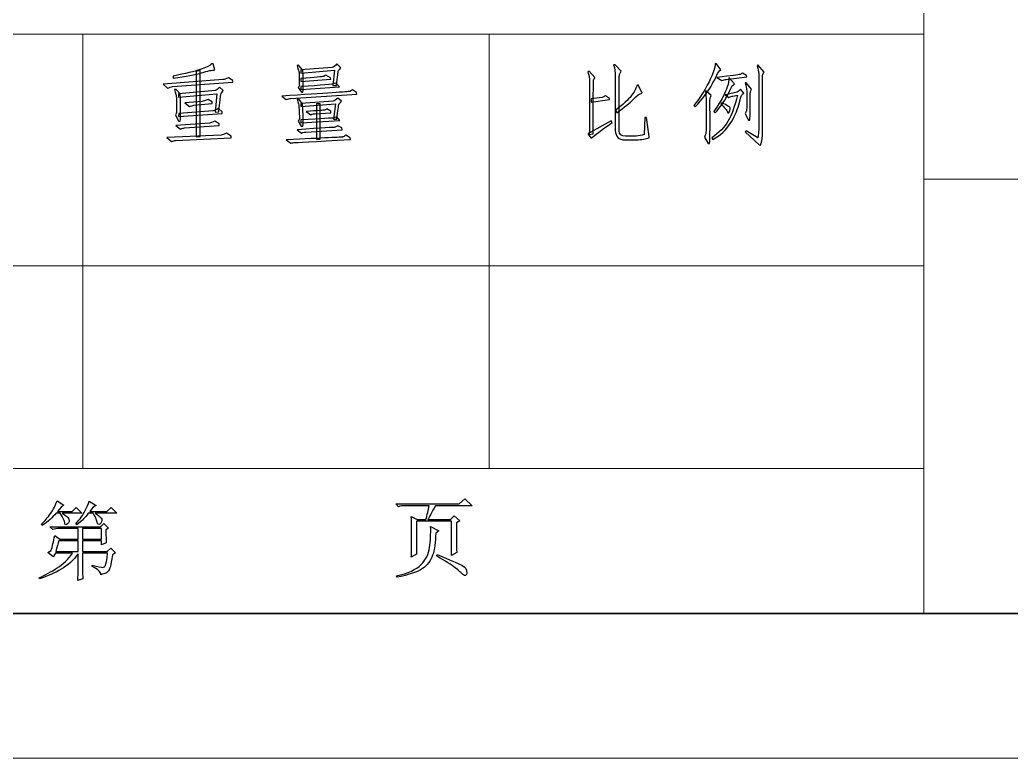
# Model space of a CAD drawing. Header units: millimetres. Extents: x 958 to 3026, y 447 to 1692.
# Drawn here: x 1479.3 to 1622.9, y 447.1 to 554 of the extents above; entities that cross this region are included whole.
import ezdxf

# ---------------------------------------------------------------- set-up
doc = ezdxf.new("R2010")
doc.units = ezdxf.units.MM
doc.layers.add('layer 1', color=7, linetype='Continuous')

msp = doc.modelspace()

# ---------------------------------------------------------------- linework, layer by layer
at = {"layer": 'layer 1', "color": 1, "lineweight": 9}
for points in [[(1610.298, 656.745), (1610.298, 656.745), (1610.298, 468.048), (1610.298, 468.048)], [(1610.298, 551.913), (1610.298, 551.913), (1070.528, 551.913), (1070.528, 551.913)], [(1488.451, 551.913), (1488.451, 551.913), (1488.451, 551.913), (1488.451, 551.913)], [(1488.451, 551.913), (1488.451, 551.913), (1488.451, 489.014), (1488.451, 489.014)], [(1547.325, 551.913), (1547.325, 551.913), (1547.325, 551.913), (1547.325, 551.913)], [(1547.325, 551.913), (1547.325, 551.913), (1547.325, 489.014), (1547.325, 489.014)], [(1610.298, 551.913), (1610.298, 551.913), (1610.298, 551.913), (1610.298, 551.913)], [(1880.183, 530.947), (1880.183, 530.947), (1610.298, 530.947), (1610.298, 530.947)], [(1610.298, 518.367), (1610.298, 518.367), (1340.413, 518.367), (1340.413, 518.367)], [(1610.298, 518.367), (1610.298, 518.367), (1610.298, 518.367), (1610.298, 518.367)], [(1610.298, 489.014), (1610.298, 489.014), (1070.528, 489.014), (1070.528, 489.014)], [(1610.298, 489.014), (1610.298, 489.014), (1610.298, 489.014), (1610.298, 489.014)], [(958.076, 447.081), (958.076, 447.081), (1902.673, 447.081), (1902.673, 447.081)]]:
    msp.add_open_spline(points, degree=3, dxfattribs=at)
at = {"layer": 'layer 1', "color": 1}
for points, knots in [([(1505.641, 546.358), (1504.756, 546.096), (1503.38, 545.834), (1501.512, 545.572), (1501.512, 545.572), (1501.512, 545.572), (1501.512, 545.865), (1501.512, 545.865), (1501.512, 545.865), (1503.313, 546.226), (1504.615, 546.536), (1505.418, 546.798), (1505.418, 546.798), (1506.221, 547.06), (1506.787, 547.339), (1507.114, 547.635), (1507.114, 547.635), (1507.114, 547.635), (1507.312, 547.635), (1507.312, 547.635), (1507.312, 547.635), (1507.312, 547.635), (1507.557, 546.75), (1507.557, 546.75), (1507.557, 546.75), (1507.163, 546.75), (1506.525, 546.62), (1505.641, 546.358)], [0, 0, 0, 0, 0.1428571, 0.1428571, 0.1428571, 0.1428571, 0.2857143, 0.2857143, 0.2857143, 0.2857143, 0.4285714, 0.4285714, 0.4285714, 0.4285714, 0.5714286, 0.5714286, 0.5714286, 0.5714286, 0.7142857, 0.7142857, 0.7142857, 0.7142857, 0.8571429, 0.8571429, 0.8571429, 0.8571429, 1, 1, 1, 1]), ([(1520.322, 546.702), (1520.387, 545.16), (1520.387, 544.112), (1520.322, 543.557), (1520.322, 543.557), (1520.322, 543.557), (1520.125, 543.557), (1520.125, 543.557), (1520.125, 543.557), (1520.125, 543.557), (1519.634, 544.194), (1519.634, 544.194), (1519.634, 544.194), (1519.766, 544.391), (1519.823, 544.523), (1519.806, 544.588), (1519.806, 544.588), (1519.789, 544.653), (1519.781, 544.949), (1519.781, 545.473), (1519.781, 545.473), (1519.781, 545.997), (1519.772, 546.307), (1519.758, 546.406), (1519.758, 546.406), (1519.741, 546.504), (1519.651, 546.815), (1519.487, 547.339), (1519.487, 547.339), (1519.487, 547.339), (1519.634, 547.488), (1519.634, 547.488), (1519.634, 547.488), (1519.634, 547.488), (1520.322, 546.702), (1520.322, 546.702)], [0, 0, 0, 0, 0.1111111, 0.1111111, 0.1111111, 0.1111111, 0.2222222, 0.2222222, 0.2222222, 0.2222222, 0.3333333, 0.3333333, 0.3333333, 0.3333333, 0.4444444, 0.4444444, 0.4444444, 0.4444444, 0.5555556, 0.5555556, 0.5555556, 0.5555556, 0.6666667, 0.6666667, 0.6666667, 0.6666667, 0.7777778, 0.7777778, 0.7777778, 0.7777778, 0.8888889, 0.8888889, 0.8888889, 0.8888889, 1, 1, 1, 1]), ([(1525.186, 544.49), (1525.186, 544.49), (1524.647, 544.49), (1524.647, 544.49), (1524.647, 544.49), (1524.647, 544.49), (1524.893, 546.702), (1524.893, 546.702), (1524.893, 546.702), (1524.893, 546.702), (1520.028, 546.307), (1520.028, 546.307), (1520.028, 546.307), (1520.028, 546.307), (1520.028, 546.75), (1520.028, 546.75), (1520.028, 546.75), (1520.028, 546.75), (1524.549, 547.094), (1524.549, 547.094), (1524.549, 547.094), (1524.746, 547.127), (1524.974, 547.308), (1525.236, 547.635), (1525.236, 547.635), (1525.236, 547.635), (1525.825, 547.045), (1525.825, 547.045), (1525.825, 547.045), (1525.563, 546.815), (1525.433, 546.66), (1525.433, 546.578), (1525.433, 546.578), (1525.433, 546.496), (1525.352, 545.8), (1525.186, 544.49)], [0, 0, 0, 0, 0.1111111, 0.1111111, 0.1111111, 0.1111111, 0.2222222, 0.2222222, 0.2222222, 0.2222222, 0.3333333, 0.3333333, 0.3333333, 0.3333333, 0.4444444, 0.4444444, 0.4444444, 0.4444444, 0.5555556, 0.5555556, 0.5555556, 0.5555556, 0.6666667, 0.6666667, 0.6666667, 0.6666667, 0.7777778, 0.7777778, 0.7777778, 0.7777778, 0.8888889, 0.8888889, 0.8888889, 0.8888889, 1, 1, 1, 1]), ([(1569.864, 539.871), (1569.864, 539.871), (1570.11, 539.871), (1570.11, 539.871), (1570.11, 539.871), (1570.11, 539.871), (1570.502, 537.118), (1570.502, 537.118), (1570.502, 537.118), (1570.502, 537.118), (1570.502, 536.923), (1570.502, 536.923), (1570.502, 536.923), (1570.011, 536.757), (1569.388, 536.661), (1568.636, 536.627), (1568.636, 536.627), (1568.636, 536.627), (1567.013, 536.627), (1567.013, 536.627), (1567.013, 536.627), (1566.097, 536.627), (1565.621, 537.086), (1565.587, 538.003), (1565.587, 538.003), (1565.587, 538.003), (1565.587, 545.817), (1565.587, 545.817), (1565.587, 545.817), (1565.587, 546.406), (1565.505, 546.964), (1565.342, 547.488), (1565.342, 547.488), (1565.342, 547.488), (1565.587, 547.488), (1565.587, 547.488), (1565.587, 547.488), (1565.587, 547.488), (1566.424, 546.553), (1566.424, 546.553), (1566.424, 546.553), (1566.292, 546.291), (1566.21, 546.096), (1566.179, 545.964), (1566.179, 545.964), (1566.145, 545.834), (1566.128, 543.146), (1566.128, 537.904), (1566.128, 537.904), (1566.162, 537.413), (1566.472, 537.168), (1567.063, 537.168), (1567.063, 537.168), (1567.063, 537.168), (1568.585, 537.168), (1568.585, 537.168), (1568.585, 537.168), (1568.98, 537.2), (1569.372, 537.281), (1569.766, 537.413), (1569.766, 537.413), (1569.766, 537.413), (1569.864, 539.871), (1569.864, 539.871)], [0, 0, 0, 0, 0.0625, 0.0625, 0.0625, 0.0625, 0.125, 0.125, 0.125, 0.125, 0.1875, 0.1875, 0.1875, 0.1875, 0.25, 0.25, 0.25, 0.25, 0.3125, 0.3125, 0.3125, 0.3125, 0.375, 0.375, 0.375, 0.375, 0.4375, 0.4375, 0.4375, 0.4375, 0.5, 0.5, 0.5, 0.5, 0.5625, 0.5625, 0.5625, 0.5625, 0.625, 0.625, 0.625, 0.625, 0.6875, 0.6875, 0.6875, 0.6875, 0.75, 0.75, 0.75, 0.75, 0.8125, 0.8125, 0.8125, 0.8125, 0.875, 0.875, 0.875, 0.875, 0.9375, 0.9375, 0.9375, 0.9375, 1, 1, 1, 1]), ([(1580.86, 546.75), (1580.598, 546.586), (1580.409, 546.341), (1580.296, 546.012), (1580.296, 546.012), (1580.18, 545.685), (1579.885, 545.121), (1579.411, 544.318), (1579.411, 544.318), (1578.935, 543.515), (1578.191, 542.54), (1577.174, 541.393), (1577.174, 541.393), (1577.174, 541.393), (1576.979, 541.59), (1576.979, 541.59), (1576.979, 541.59), (1577.929, 542.867), (1578.574, 543.85), (1578.918, 544.538), (1578.918, 544.538), (1579.262, 545.225), (1579.533, 545.817), (1579.73, 546.307), (1579.73, 546.307), (1579.927, 546.798), (1580.042, 547.257), (1580.074, 547.683), (1580.074, 547.683), (1580.074, 547.683), (1580.271, 547.635), (1580.271, 547.635), (1580.271, 547.635), (1580.271, 547.635), (1580.86, 546.75), (1580.86, 546.75)], [0, 0, 0, 0, 0.1111111, 0.1111111, 0.1111111, 0.1111111, 0.2222222, 0.2222222, 0.2222222, 0.2222222, 0.3333333, 0.3333333, 0.3333333, 0.3333333, 0.4444444, 0.4444444, 0.4444444, 0.4444444, 0.5555556, 0.5555556, 0.5555556, 0.5555556, 0.6666667, 0.6666667, 0.6666667, 0.6666667, 0.7777778, 0.7777778, 0.7777778, 0.7777778, 0.8888889, 0.8888889, 0.8888889, 0.8888889, 1, 1, 1, 1]), ([(1586.217, 536.923), (1586.315, 537.348), (1586.363, 537.74), (1586.363, 538.101), (1586.363, 538.101), (1586.363, 538.101), (1586.363, 546.259), (1586.363, 546.259), (1586.363, 546.259), (1586.363, 546.521), (1586.282, 546.882), (1586.118, 547.339), (1586.118, 547.339), (1586.118, 547.339), (1586.217, 547.488), (1586.217, 547.488), (1586.217, 547.488), (1586.217, 547.488), (1587.15, 546.454), (1587.15, 546.454), (1587.15, 546.454), (1587.02, 546.291), (1586.946, 546.144), (1586.93, 546.012), (1586.93, 546.012), (1586.913, 545.882), (1586.904, 542.965), (1586.904, 537.267), (1586.904, 537.267), (1586.871, 536.675), (1586.774, 536.202), (1586.609, 535.841), (1586.609, 535.841), (1586.609, 535.841), (1586.414, 535.889), (1586.414, 535.889), (1586.414, 535.889), (1586.414, 535.889), (1584.399, 537.805), (1584.399, 537.805), (1584.399, 537.805), (1584.399, 537.805), (1584.546, 537.954), (1584.546, 537.954), (1584.546, 537.954), (1584.546, 537.954), (1586.217, 536.923), (1586.217, 536.923)], [0, 0, 0, 0, 0.0833333, 0.0833333, 0.0833333, 0.0833333, 0.1666667, 0.1666667, 0.1666667, 0.1666667, 0.25, 0.25, 0.25, 0.25, 0.3333333, 0.3333333, 0.3333333, 0.3333333, 0.4166667, 0.4166667, 0.4166667, 0.4166667, 0.5, 0.5, 0.5, 0.5, 0.5833333, 0.5833333, 0.5833333, 0.5833333, 0.6666667, 0.6666667, 0.6666667, 0.6666667, 0.75, 0.75, 0.75, 0.75, 0.8333333, 0.8333333, 0.8333333, 0.8333333, 0.9166667, 0.9166667, 0.9166667, 0.9166667, 1, 1, 1, 1]), ([(1504.854, 537.07), (1504.854, 537.07), (1504.854, 546.504), (1504.854, 546.504), (1504.854, 546.504), (1504.854, 546.504), (1505.443, 546.651), (1505.443, 546.651), (1505.443, 546.651), (1505.443, 546.651), (1505.443, 537.118), (1505.443, 537.118), (1505.443, 537.118), (1505.443, 537.118), (1504.854, 537.07), (1504.854, 537.07)], [0, 0, 0, 0, 0.25, 0.25, 0.25, 0.25, 0.5, 0.5, 0.5, 0.5, 0.75, 0.75, 0.75, 0.75, 1, 1, 1, 1]), ([(1520.028, 545.521), (1522.125, 545.685), (1523.205, 545.775), (1523.27, 545.792), (1523.27, 545.792), (1523.337, 545.808), (1523.467, 545.882), (1523.664, 546.012), (1523.664, 546.012), (1523.664, 546.012), (1524.303, 545.62), (1524.303, 545.62), (1524.303, 545.62), (1524.303, 545.62), (1524.352, 545.423), (1524.352, 545.423), (1524.352, 545.423), (1524.352, 545.423), (1520.028, 545.079), (1520.028, 545.079), (1520.028, 545.079), (1520.028, 545.079), (1520.028, 545.521), (1520.028, 545.521)], [0, 0, 0, 0, 0.1666667, 0.1666667, 0.1666667, 0.1666667, 0.3333333, 0.3333333, 0.3333333, 0.3333333, 0.5, 0.5, 0.5, 0.5, 0.6666667, 0.6666667, 0.6666667, 0.6666667, 0.8333333, 0.8333333, 0.8333333, 0.8333333, 1, 1, 1, 1]), ([(1561.853, 544.882), (1561.853, 545.572), (1561.771, 546.096), (1561.608, 546.454), (1561.608, 546.454), (1561.608, 546.454), (1561.805, 546.553), (1561.805, 546.553), (1561.805, 546.553), (1561.805, 546.553), (1562.639, 545.668), (1562.639, 545.668), (1562.639, 545.668), (1562.509, 545.473), (1562.436, 545.309), (1562.419, 545.177), (1562.419, 545.177), (1562.402, 545.047), (1562.394, 542.492), (1562.394, 537.512), (1562.394, 537.512), (1562.394, 537.512), (1561.755, 537.413), (1561.755, 537.413), (1561.755, 537.413), (1561.755, 537.413), (1561.853, 537.954), (1561.853, 537.954), (1561.853, 537.954), (1561.853, 537.954), (1561.853, 544.882), (1561.853, 544.882)], [0, 0, 0, 0, 0.125, 0.125, 0.125, 0.125, 0.25, 0.25, 0.25, 0.25, 0.375, 0.375, 0.375, 0.375, 0.5, 0.5, 0.5, 0.5, 0.625, 0.625, 0.625, 0.625, 0.75, 0.75, 0.75, 0.75, 0.875, 0.875, 0.875, 0.875, 1, 1, 1, 1]), ([(1580.319, 545.668), (1582.415, 545.93), (1583.506, 546.07), (1583.588, 546.087), (1583.588, 546.087), (1583.669, 546.102), (1583.808, 546.177), (1584.005, 546.307), (1584.005, 546.307), (1584.005, 546.307), (1584.594, 545.964), (1584.594, 545.964), (1584.594, 545.964), (1584.594, 545.964), (1584.644, 545.766), (1584.644, 545.766), (1584.644, 545.766), (1584.644, 545.766), (1581.646, 545.374), (1581.646, 545.374), (1581.646, 545.374), (1581.482, 545.374), (1581.271, 545.324), (1581.009, 545.225), (1581.009, 545.225), (1581.009, 545.225), (1580.319, 545.668), (1580.319, 545.668)], [0, 0, 0, 0, 0.1428571, 0.1428571, 0.1428571, 0.1428571, 0.2857143, 0.2857143, 0.2857143, 0.2857143, 0.4285714, 0.4285714, 0.4285714, 0.4285714, 0.5714286, 0.5714286, 0.5714286, 0.5714286, 0.7142857, 0.7142857, 0.7142857, 0.7142857, 0.8571429, 0.8571429, 0.8571429, 0.8571429, 1, 1, 1, 1]), ([(1510.161, 544.98), (1510.161, 544.98), (1501.414, 544.343), (1501.414, 544.343), (1501.414, 544.343), (1501.217, 544.309), (1500.988, 544.228), (1500.726, 544.095), (1500.726, 544.095), (1500.726, 544.095), (1500.086, 544.687), (1500.086, 544.687), (1500.086, 544.687), (1500.086, 544.687), (1508.786, 545.374), (1508.786, 545.374), (1508.786, 545.374), (1508.915, 545.374), (1509.161, 545.456), (1509.521, 545.62), (1509.521, 545.62), (1509.521, 545.62), (1510.161, 545.225), (1510.161, 545.225), (1510.161, 545.225), (1510.161, 545.225), (1510.161, 544.98), (1510.161, 544.98)], [0, 0, 0, 0, 0.1428571, 0.1428571, 0.1428571, 0.1428571, 0.2857143, 0.2857143, 0.2857143, 0.2857143, 0.4285714, 0.4285714, 0.4285714, 0.4285714, 0.5714286, 0.5714286, 0.5714286, 0.5714286, 0.7142857, 0.7142857, 0.7142857, 0.7142857, 0.8571429, 0.8571429, 0.8571429, 0.8571429, 1, 1, 1, 1]), ([(1520.028, 544.343), (1522.976, 544.506), (1524.662, 544.67), (1525.09, 544.833), (1525.09, 544.833), (1525.09, 544.833), (1525.628, 544.292), (1525.628, 544.292), (1525.628, 544.292), (1525.628, 544.292), (1520.028, 543.9), (1520.028, 543.9), (1520.028, 543.9), (1520.028, 543.9), (1520.028, 544.343), (1520.028, 544.343)], [0, 0, 0, 0, 0.25, 0.25, 0.25, 0.25, 0.5, 0.5, 0.5, 0.5, 0.75, 0.75, 0.75, 0.75, 1, 1, 1, 1]), ([(1565.686, 540.95), (1566.734, 541.77), (1567.472, 542.45), (1567.898, 542.99), (1567.898, 542.99), (1568.323, 543.531), (1568.585, 544.03), (1568.684, 544.49), (1568.684, 544.49), (1568.684, 544.49), (1568.881, 544.588), (1568.881, 544.588), (1568.881, 544.588), (1568.881, 544.588), (1569.47, 543.408), (1569.47, 543.408), (1569.47, 543.408), (1569.11, 543.343), (1568.692, 543.047), (1568.216, 542.523), (1568.216, 542.523), (1567.743, 541.999), (1566.931, 541.345), (1565.784, 540.558), (1565.784, 540.558), (1565.784, 540.558), (1565.686, 540.95), (1565.686, 540.95)], [0, 0, 0, 0, 0.1428571, 0.1428571, 0.1428571, 0.1428571, 0.2857143, 0.2857143, 0.2857143, 0.2857143, 0.4285714, 0.4285714, 0.4285714, 0.4285714, 0.5714286, 0.5714286, 0.5714286, 0.5714286, 0.7142857, 0.7142857, 0.7142857, 0.7142857, 0.8571429, 0.8571429, 0.8571429, 0.8571429, 1, 1, 1, 1]), ([(1581.277, 543.016), (1581.491, 543.441), (1581.671, 543.875), (1581.818, 544.318), (1581.818, 544.318), (1581.967, 544.76), (1582.04, 545.211), (1582.04, 545.668), (1582.04, 545.668), (1582.04, 545.668), (1582.875, 544.735), (1582.875, 544.735), (1582.875, 544.735), (1582.613, 544.605), (1582.424, 544.374), (1582.311, 544.047), (1582.311, 544.047), (1582.195, 543.72), (1581.967, 543.253), (1581.621, 542.647), (1581.621, 542.647), (1581.277, 542.041), (1580.761, 541.345), (1580.074, 540.558), (1580.074, 540.558), (1580.074, 540.558), (1579.876, 540.756), (1579.876, 540.756), (1579.876, 540.756), (1580.598, 541.835), (1581.065, 542.59), (1581.277, 543.016)], [0, 0, 0, 0, 0.125, 0.125, 0.125, 0.125, 0.25, 0.25, 0.25, 0.25, 0.375, 0.375, 0.375, 0.375, 0.5, 0.5, 0.5, 0.5, 0.625, 0.625, 0.625, 0.625, 0.75, 0.75, 0.75, 0.75, 0.875, 0.875, 0.875, 0.875, 1, 1, 1, 1]), ([(1584.399, 544.882), (1584.399, 544.882), (1584.546, 544.882), (1584.546, 544.882), (1584.546, 544.882), (1584.546, 544.882), (1585.332, 543.949), (1585.332, 543.949), (1585.332, 543.949), (1585.233, 543.785), (1585.177, 543.653), (1585.16, 543.557), (1585.16, 543.557), (1585.143, 543.458), (1585.135, 542.965), (1585.135, 542.08), (1585.135, 542.08), (1585.135, 541.198), (1585.118, 540.33), (1585.087, 539.476), (1585.087, 539.476), (1585.087, 539.476), (1584.89, 539.476), (1584.89, 539.476), (1584.89, 539.476), (1584.89, 539.476), (1584.399, 540.412), (1584.399, 540.412), (1584.399, 540.412), (1584.498, 540.575), (1584.562, 540.705), (1584.594, 540.804), (1584.594, 540.804), (1584.627, 540.902), (1584.644, 541.41), (1584.644, 542.328), (1584.644, 542.328), (1584.644, 543.244), (1584.636, 543.777), (1584.619, 543.923), (1584.619, 543.923), (1584.602, 544.072), (1584.529, 544.391), (1584.399, 544.882)], [0, 0, 0, 0, 0.0909091, 0.0909091, 0.0909091, 0.0909091, 0.1818182, 0.1818182, 0.1818182, 0.1818182, 0.2727273, 0.2727273, 0.2727273, 0.2727273, 0.3636364, 0.3636364, 0.3636364, 0.3636364, 0.4545455, 0.4545455, 0.4545455, 0.4545455, 0.5454545, 0.5454545, 0.5454545, 0.5454545, 0.6363636, 0.6363636, 0.6363636, 0.6363636, 0.7272727, 0.7272727, 0.7272727, 0.7272727, 0.8181818, 0.8181818, 0.8181818, 0.8181818, 0.9090909, 0.9090909, 0.9090909, 0.9090909, 1, 1, 1, 1]), ([(1501.856, 540.263), (1501.986, 540.525), (1502.045, 540.73), (1502.028, 540.877), (1502.028, 540.877), (1502.011, 541.026), (1502.003, 541.37), (1502.003, 541.909), (1502.003, 541.909), (1502.003, 542.45), (1501.994, 542.777), (1501.98, 542.892), (1501.98, 542.892), (1501.963, 543.007), (1501.873, 543.343), (1501.709, 543.9), (1501.709, 543.9), (1501.709, 543.9), (1501.955, 543.9), (1501.955, 543.9), (1501.955, 543.9), (1501.955, 543.9), (1502.544, 543.309), (1502.544, 543.309), (1502.544, 543.309), (1502.609, 541.41), (1502.609, 540.082), (1502.544, 539.33), (1502.544, 539.33), (1502.544, 539.33), (1502.298, 539.33), (1502.298, 539.33), (1502.298, 539.33), (1502.298, 539.33), (1501.856, 540.263), (1501.856, 540.263)], [0, 0, 0, 0, 0.1111111, 0.1111111, 0.1111111, 0.1111111, 0.2222222, 0.2222222, 0.2222222, 0.2222222, 0.3333333, 0.3333333, 0.3333333, 0.3333333, 0.4444444, 0.4444444, 0.4444444, 0.4444444, 0.5555556, 0.5555556, 0.5555556, 0.5555556, 0.6666667, 0.6666667, 0.6666667, 0.6666667, 0.7777778, 0.7777778, 0.7777778, 0.7777778, 0.8888889, 0.8888889, 0.8888889, 0.8888889, 1, 1, 1, 1]), ([(1507.605, 540.657), (1507.605, 540.657), (1507.85, 543.309), (1507.85, 543.309), (1507.85, 543.309), (1507.85, 543.309), (1502.298, 542.819), (1502.298, 542.819), (1502.298, 542.819), (1502.298, 542.819), (1502.298, 543.309), (1502.298, 543.309), (1502.298, 543.309), (1502.298, 543.309), (1507.655, 543.752), (1507.655, 543.752), (1507.655, 543.752), (1507.785, 543.785), (1507.982, 543.949), (1508.245, 544.244), (1508.245, 544.244), (1508.245, 544.244), (1508.786, 543.752), (1508.786, 543.752), (1508.786, 543.752), (1508.523, 543.424), (1508.391, 543.188), (1508.391, 543.039), (1508.391, 543.039), (1508.391, 542.892), (1508.31, 542.114), (1508.146, 540.705), (1508.146, 540.705), (1508.146, 540.705), (1507.605, 540.657), (1507.605, 540.657)], [0, 0, 0, 0, 0.1111111, 0.1111111, 0.1111111, 0.1111111, 0.2222222, 0.2222222, 0.2222222, 0.2222222, 0.3333333, 0.3333333, 0.3333333, 0.3333333, 0.4444444, 0.4444444, 0.4444444, 0.4444444, 0.5555556, 0.5555556, 0.5555556, 0.5555556, 0.6666667, 0.6666667, 0.6666667, 0.6666667, 0.7777778, 0.7777778, 0.7777778, 0.7777778, 0.8888889, 0.8888889, 0.8888889, 0.8888889, 1, 1, 1, 1]), ([(1517.275, 542.965), (1523.729, 543.391), (1526.989, 543.613), (1527.054, 543.63), (1527.054, 543.63), (1527.119, 543.647), (1527.268, 543.72), (1527.497, 543.85), (1527.497, 543.85), (1527.497, 543.85), (1528.086, 543.506), (1528.086, 543.506), (1528.086, 543.506), (1528.086, 543.506), (1528.136, 543.261), (1528.136, 543.261), (1528.136, 543.261), (1528.136, 543.261), (1518.552, 542.621), (1518.552, 542.621), (1518.552, 542.621), (1518.389, 542.621), (1518.177, 542.573), (1517.915, 542.475), (1517.915, 542.475), (1517.915, 542.475), (1517.275, 542.965), (1517.275, 542.965)], [0, 0, 0, 0, 0.1428571, 0.1428571, 0.1428571, 0.1428571, 0.2857143, 0.2857143, 0.2857143, 0.2857143, 0.4285714, 0.4285714, 0.4285714, 0.4285714, 0.5714286, 0.5714286, 0.5714286, 0.5714286, 0.7142857, 0.7142857, 0.7142857, 0.7142857, 0.8571429, 0.8571429, 0.8571429, 0.8571429, 1, 1, 1, 1]), ([(1562.098, 542.573), (1562.098, 542.573), (1563.671, 542.77), (1563.671, 542.77), (1563.671, 542.77), (1563.837, 542.835), (1564, 542.917), (1564.164, 543.016), (1564.164, 543.016), (1564.164, 543.016), (1564.753, 542.621), (1564.753, 542.621), (1564.753, 542.621), (1564.753, 542.621), (1564.753, 542.475), (1564.753, 542.475), (1564.753, 542.475), (1564.753, 542.475), (1562.098, 542.08), (1562.098, 542.08), (1562.098, 542.08), (1562.098, 542.08), (1562.098, 542.573), (1562.098, 542.573)], [0, 0, 0, 0, 0.1666667, 0.1666667, 0.1666667, 0.1666667, 0.3333333, 0.3333333, 0.3333333, 0.3333333, 0.5, 0.5, 0.5, 0.5, 0.6666667, 0.6666667, 0.6666667, 0.6666667, 0.8333333, 0.8333333, 0.8333333, 0.8333333, 1, 1, 1, 1]), ([(1579.484, 543.064), (1579.386, 542.867), (1579.329, 542.72), (1579.312, 542.621), (1579.312, 542.621), (1579.296, 542.523), (1579.296, 541.632), (1579.312, 539.944), (1579.312, 539.944), (1579.329, 538.256), (1579.304, 536.971), (1579.239, 536.086), (1579.239, 536.086), (1579.239, 536.086), (1579.042, 536.086), (1579.042, 536.086), (1579.042, 536.086), (1579.042, 536.086), (1578.501, 537.019), (1578.501, 537.019), (1578.501, 537.019), (1578.6, 537.216), (1578.665, 537.38), (1578.698, 537.512), (1578.698, 537.512), (1578.732, 537.642), (1578.746, 538.462), (1578.746, 539.969), (1578.746, 539.969), (1578.746, 541.475), (1578.746, 542.32), (1578.746, 542.5), (1578.746, 542.5), (1578.746, 542.68), (1578.715, 543.081), (1578.65, 543.703), (1578.65, 543.703), (1578.65, 543.703), (1578.746, 543.703), (1578.746, 543.703), (1578.746, 543.703), (1578.746, 543.703), (1579.484, 543.064), (1579.484, 543.064)], [0, 0, 0, 0, 0.0909091, 0.0909091, 0.0909091, 0.0909091, 0.1818182, 0.1818182, 0.1818182, 0.1818182, 0.2727273, 0.2727273, 0.2727273, 0.2727273, 0.3636364, 0.3636364, 0.3636364, 0.3636364, 0.4545455, 0.4545455, 0.4545455, 0.4545455, 0.5454545, 0.5454545, 0.5454545, 0.5454545, 0.6363636, 0.6363636, 0.6363636, 0.6363636, 0.7272727, 0.7272727, 0.7272727, 0.7272727, 0.8181818, 0.8181818, 0.8181818, 0.8181818, 0.9090909, 0.9090909, 0.9090909, 0.9090909, 1, 1, 1, 1]), ([(1581.942, 539.378), (1582.466, 540.263), (1582.908, 541.508), (1583.269, 543.114), (1583.269, 543.114), (1583.269, 543.114), (1582.629, 542.965), (1582.629, 542.965), (1582.629, 542.965), (1582.497, 542.965), (1582.302, 542.9), (1582.04, 542.77), (1582.04, 542.77), (1582.04, 542.77), (1581.499, 543.162), (1581.499, 543.162), (1581.499, 543.162), (1581.499, 543.162), (1583.072, 543.506), (1583.072, 543.506), (1583.072, 543.506), (1583.269, 543.54), (1583.481, 543.687), (1583.711, 543.949), (1583.711, 543.949), (1583.711, 543.949), (1584.202, 543.408), (1584.202, 543.408), (1584.202, 543.408), (1584.005, 543.244), (1583.892, 543.129), (1583.858, 543.064), (1583.858, 543.064), (1583.824, 542.999), (1583.694, 542.54), (1583.464, 541.688), (1583.464, 541.688), (1583.235, 540.837), (1582.826, 539.936), (1582.235, 538.986), (1582.235, 538.986), (1581.646, 538.036), (1580.812, 537.267), (1579.73, 536.675), (1579.73, 536.675), (1579.73, 536.675), (1579.583, 536.923), (1579.583, 536.923), (1579.583, 536.923), (1580.631, 537.676), (1581.418, 538.495), (1581.942, 539.378)], [0, 0, 0, 0, 0.0769231, 0.0769231, 0.0769231, 0.0769231, 0.1538462, 0.1538462, 0.1538462, 0.1538462, 0.2307692, 0.2307692, 0.2307692, 0.2307692, 0.3076923, 0.3076923, 0.3076923, 0.3076923, 0.3846154, 0.3846154, 0.3846154, 0.3846154, 0.4615385, 0.4615385, 0.4615385, 0.4615385, 0.5384615, 0.5384615, 0.5384615, 0.5384615, 0.6153846, 0.6153846, 0.6153846, 0.6153846, 0.6923077, 0.6923077, 0.6923077, 0.6923077, 0.7692308, 0.7692308, 0.7692308, 0.7692308, 0.8461538, 0.8461538, 0.8461538, 0.8461538, 0.9230769, 0.9230769, 0.9230769, 0.9230769, 1, 1, 1, 1]), ([(1507.163, 542.131), (1507.163, 542.131), (1507.163, 541.886), (1507.163, 541.886), (1507.163, 541.886), (1507.163, 541.886), (1504.51, 541.64), (1504.51, 541.64), (1504.51, 541.64), (1504.345, 541.607), (1504.133, 541.542), (1503.871, 541.443), (1503.871, 541.443), (1503.871, 541.443), (1503.231, 541.984), (1503.231, 541.984), (1503.231, 541.984), (1503.231, 541.984), (1505.739, 542.179), (1505.739, 542.179), (1505.739, 542.179), (1505.903, 542.213), (1506.179, 542.311), (1506.574, 542.475), (1506.574, 542.475), (1506.574, 542.475), (1507.163, 542.131), (1507.163, 542.131)], [0, 0, 0, 0, 0.1428571, 0.1428571, 0.1428571, 0.1428571, 0.2857143, 0.2857143, 0.2857143, 0.2857143, 0.4285714, 0.4285714, 0.4285714, 0.4285714, 0.5714286, 0.5714286, 0.5714286, 0.5714286, 0.7142857, 0.7142857, 0.7142857, 0.7142857, 0.8571429, 0.8571429, 0.8571429, 0.8571429, 1, 1, 1, 1]), ([(1519.634, 539.33), (1519.766, 539.527), (1519.831, 539.682), (1519.831, 539.797), (1519.831, 539.797), (1519.831, 539.91), (1519.814, 540.215), (1519.781, 540.705), (1519.781, 540.705), (1519.749, 541.198), (1519.733, 541.483), (1519.733, 541.565), (1519.733, 541.565), (1519.733, 541.646), (1519.651, 541.967), (1519.487, 542.523), (1519.487, 542.523), (1519.487, 542.523), (1519.733, 542.523), (1519.733, 542.523), (1519.733, 542.523), (1519.733, 542.523), (1520.274, 541.835), (1520.274, 541.835), (1520.274, 541.835), (1520.372, 540.361), (1520.387, 539.282), (1520.322, 538.592), (1520.322, 538.592), (1520.322, 538.592), (1520.077, 538.592), (1520.077, 538.592), (1520.077, 538.592), (1520.077, 538.592), (1519.634, 539.33), (1519.634, 539.33)], [0, 0, 0, 0, 0.1111111, 0.1111111, 0.1111111, 0.1111111, 0.2222222, 0.2222222, 0.2222222, 0.2222222, 0.3333333, 0.3333333, 0.3333333, 0.3333333, 0.4444444, 0.4444444, 0.4444444, 0.4444444, 0.5555556, 0.5555556, 0.5555556, 0.5555556, 0.6666667, 0.6666667, 0.6666667, 0.6666667, 0.7777778, 0.7777778, 0.7777778, 0.7777778, 0.8888889, 0.8888889, 0.8888889, 0.8888889, 1, 1, 1, 1]), ([(1525.924, 542.229), (1525.662, 541.967), (1525.524, 541.787), (1525.507, 541.688), (1525.507, 541.688), (1525.49, 541.59), (1525.4, 540.902), (1525.236, 539.625), (1525.236, 539.625), (1525.236, 539.625), (1524.746, 539.625), (1524.746, 539.625), (1524.746, 539.625), (1524.746, 539.625), (1525.039, 541.835), (1525.039, 541.835), (1525.039, 541.835), (1525.039, 541.835), (1520.028, 541.443), (1520.028, 541.443), (1520.028, 541.443), (1520.028, 541.443), (1520.028, 541.886), (1520.028, 541.886), (1520.028, 541.886), (1520.028, 541.886), (1524.695, 542.229), (1524.695, 542.229), (1524.695, 542.229), (1524.893, 542.261), (1525.121, 542.41), (1525.383, 542.672), (1525.383, 542.672), (1525.383, 542.672), (1525.924, 542.229), (1525.924, 542.229)], [0, 0, 0, 0, 0.1111111, 0.1111111, 0.1111111, 0.1111111, 0.2222222, 0.2222222, 0.2222222, 0.2222222, 0.3333333, 0.3333333, 0.3333333, 0.3333333, 0.4444444, 0.4444444, 0.4444444, 0.4444444, 0.5555556, 0.5555556, 0.5555556, 0.5555556, 0.6666667, 0.6666667, 0.6666667, 0.6666667, 0.7777778, 0.7777778, 0.7777778, 0.7777778, 0.8888889, 0.8888889, 0.8888889, 0.8888889, 1, 1, 1, 1]), ([(1522.289, 536.726), (1522.289, 536.726), (1522.289, 541.835), (1522.289, 541.835), (1522.289, 541.835), (1522.289, 541.835), (1522.827, 541.835), (1522.827, 541.835), (1522.827, 541.835), (1522.827, 541.835), (1522.827, 536.726), (1522.827, 536.726), (1522.827, 536.726), (1522.827, 536.726), (1522.289, 536.726), (1522.289, 536.726)], [0, 0, 0, 0, 0.25, 0.25, 0.25, 0.25, 0.5, 0.5, 0.5, 0.5, 0.75, 0.75, 0.75, 0.75, 1, 1, 1, 1]), ([(1582.187, 541.345), (1582.286, 541.28), (1582.235, 541.018), (1582.04, 540.558), (1582.04, 540.558), (1582.04, 540.558), (1581.891, 540.558), (1581.891, 540.558), (1581.891, 540.558), (1581.728, 540.95), (1581.384, 541.378), (1580.86, 541.835), (1580.86, 541.835), (1580.86, 541.835), (1581.009, 541.984), (1581.009, 541.984), (1581.009, 541.984), (1581.434, 541.787), (1581.711, 541.646), (1581.843, 541.565), (1581.843, 541.565), (1581.973, 541.483), (1582.088, 541.41), (1582.187, 541.345)], [0, 0, 0, 0, 0.1666667, 0.1666667, 0.1666667, 0.1666667, 0.3333333, 0.3333333, 0.3333333, 0.3333333, 0.5, 0.5, 0.5, 0.5, 0.6666667, 0.6666667, 0.6666667, 0.6666667, 0.8333333, 0.8333333, 0.8333333, 0.8333333, 1, 1, 1, 1]), ([(1507.312, 540.854), (1507.475, 540.885), (1507.737, 540.984), (1508.098, 541.148), (1508.098, 541.148), (1508.098, 541.148), (1508.637, 540.705), (1508.637, 540.705), (1508.637, 540.705), (1508.637, 540.705), (1508.637, 540.46), (1508.637, 540.46), (1508.637, 540.46), (1508.637, 540.46), (1502.298, 540.017), (1502.298, 540.017), (1502.298, 540.017), (1502.298, 540.017), (1502.347, 540.46), (1502.347, 540.46), (1502.347, 540.46), (1502.347, 540.46), (1507.312, 540.854), (1507.312, 540.854)], [0, 0, 0, 0, 0.1666667, 0.1666667, 0.1666667, 0.1666667, 0.3333333, 0.3333333, 0.3333333, 0.3333333, 0.5, 0.5, 0.5, 0.5, 0.6666667, 0.6666667, 0.6666667, 0.6666667, 0.8333333, 0.8333333, 0.8333333, 0.8333333, 1, 1, 1, 1]), ([(1524.352, 540.804), (1524.352, 540.804), (1524.352, 540.558), (1524.352, 540.558), (1524.352, 540.558), (1524.352, 540.558), (1522.091, 540.412), (1522.091, 540.412), (1522.091, 540.412), (1521.928, 540.412), (1521.714, 540.361), (1521.452, 540.263), (1521.452, 540.263), (1521.452, 540.263), (1520.815, 540.756), (1520.815, 540.756), (1520.815, 540.756), (1522.483, 540.854), (1523.351, 540.911), (1523.419, 540.927), (1523.419, 540.927), (1523.484, 540.942), (1523.613, 541.001), (1523.811, 541.099), (1523.811, 541.099), (1523.811, 541.099), (1524.352, 540.804), (1524.352, 540.804)], [0, 0, 0, 0, 0.1428571, 0.1428571, 0.1428571, 0.1428571, 0.2857143, 0.2857143, 0.2857143, 0.2857143, 0.4285714, 0.4285714, 0.4285714, 0.4285714, 0.5714286, 0.5714286, 0.5714286, 0.5714286, 0.7142857, 0.7142857, 0.7142857, 0.7142857, 0.8571429, 0.8571429, 0.8571429, 0.8571429, 1, 1, 1, 1]), ([(1508.194, 538.936), (1508.194, 538.936), (1508.194, 538.69), (1508.194, 538.69), (1508.194, 538.69), (1508.194, 538.69), (1503.183, 538.346), (1503.183, 538.346), (1503.183, 538.346), (1503.051, 538.346), (1502.856, 538.298), (1502.594, 538.2), (1502.594, 538.2), (1502.594, 538.2), (1501.904, 538.69), (1501.904, 538.69), (1501.904, 538.69), (1501.904, 538.69), (1506.771, 539.034), (1506.771, 539.034), (1506.771, 539.034), (1506.934, 539.068), (1507.196, 539.166), (1507.557, 539.33), (1507.557, 539.33), (1507.557, 539.33), (1508.194, 538.936), (1508.194, 538.936)], [0, 0, 0, 0, 0.1428571, 0.1428571, 0.1428571, 0.1428571, 0.2857143, 0.2857143, 0.2857143, 0.2857143, 0.4285714, 0.4285714, 0.4285714, 0.4285714, 0.5714286, 0.5714286, 0.5714286, 0.5714286, 0.7142857, 0.7142857, 0.7142857, 0.7142857, 0.8571429, 0.8571429, 0.8571429, 0.8571429, 1, 1, 1, 1]), ([(1520.764, 537.757), (1520.601, 537.757), (1520.387, 537.709), (1520.125, 537.611), (1520.125, 537.611), (1520.125, 537.611), (1519.487, 538.101), (1519.487, 538.101), (1519.487, 538.101), (1523.058, 538.33), (1524.876, 538.445), (1524.941, 538.445), (1524.941, 538.445), (1525.008, 538.445), (1525.155, 538.51), (1525.383, 538.642), (1525.383, 538.642), (1525.383, 538.642), (1525.972, 538.346), (1525.972, 538.346), (1525.972, 538.346), (1525.972, 538.346), (1526.023, 538.101), (1526.023, 538.101), (1526.023, 538.101), (1526.023, 538.101), (1520.764, 537.757), (1520.764, 537.757)], [0, 0, 0, 0, 0.1428571, 0.1428571, 0.1428571, 0.1428571, 0.2857143, 0.2857143, 0.2857143, 0.2857143, 0.4285714, 0.4285714, 0.4285714, 0.4285714, 0.5714286, 0.5714286, 0.5714286, 0.5714286, 0.7142857, 0.7142857, 0.7142857, 0.7142857, 0.8571429, 0.8571429, 0.8571429, 0.8571429, 1, 1, 1, 1]), ([(1520.028, 539.084), (1520.028, 539.084), (1520.028, 539.527), (1520.028, 539.527), (1520.028, 539.527), (1523.075, 539.69), (1524.656, 539.781), (1524.769, 539.797), (1524.769, 539.797), (1524.884, 539.812), (1525.039, 539.871), (1525.236, 539.969), (1525.236, 539.969), (1525.236, 539.969), (1525.679, 539.428), (1525.679, 539.428), (1525.679, 539.428), (1525.679, 539.428), (1520.028, 539.084), (1520.028, 539.084)], [0, 0, 0, 0, 0.2, 0.2, 0.2, 0.2, 0.4, 0.4, 0.4, 0.4, 0.6, 0.6, 0.6, 0.6, 0.8, 0.8, 0.8, 0.8, 1, 1, 1, 1]), ([(1565.147, 539.133), (1563.507, 537.986), (1562.493, 537.233), (1562.098, 536.872), (1562.098, 536.872), (1562.098, 536.872), (1561.608, 537.512), (1561.608, 537.512), (1561.608, 537.512), (1561.608, 537.512), (1564.998, 539.378), (1564.998, 539.378), (1564.998, 539.378), (1564.998, 539.378), (1565.147, 539.133), (1565.147, 539.133)], [0, 0, 0, 0, 0.25, 0.25, 0.25, 0.25, 0.5, 0.5, 0.5, 0.5, 0.75, 0.75, 0.75, 0.75, 1, 1, 1, 1]), ([(1500.627, 536.971), (1500.627, 536.971), (1508.49, 537.315), (1508.49, 537.315), (1508.49, 537.315), (1508.653, 537.348), (1508.915, 537.447), (1509.276, 537.611), (1509.276, 537.611), (1509.276, 537.611), (1509.916, 537.168), (1509.916, 537.168), (1509.916, 537.168), (1509.916, 537.168), (1509.916, 536.923), (1509.916, 536.923), (1509.916, 536.923), (1509.916, 536.923), (1501.904, 536.529), (1501.904, 536.529), (1501.904, 536.529), (1501.741, 536.529), (1501.529, 536.48), (1501.267, 536.382), (1501.267, 536.382), (1501.267, 536.382), (1500.627, 536.971), (1500.627, 536.971)], [0, 0, 0, 0, 0.1428571, 0.1428571, 0.1428571, 0.1428571, 0.2857143, 0.2857143, 0.2857143, 0.2857143, 0.4285714, 0.4285714, 0.4285714, 0.4285714, 0.5714286, 0.5714286, 0.5714286, 0.5714286, 0.7142857, 0.7142857, 0.7142857, 0.7142857, 0.8571429, 0.8571429, 0.8571429, 0.8571429, 1, 1, 1, 1]), ([(1527.201, 536.675), (1521.863, 536.382), (1519.152, 536.233), (1519.068, 536.233), (1519.068, 536.233), (1518.986, 536.233), (1518.814, 536.202), (1518.552, 536.137), (1518.552, 536.137), (1518.552, 536.137), (1517.915, 536.627), (1517.915, 536.627), (1517.915, 536.627), (1523.32, 536.889), (1526.056, 537.028), (1526.121, 537.044), (1526.121, 537.044), (1526.186, 537.061), (1526.333, 537.151), (1526.564, 537.315), (1526.564, 537.315), (1526.564, 537.315), (1527.153, 536.923), (1527.153, 536.923), (1527.153, 536.923), (1527.153, 536.923), (1527.201, 536.675), (1527.201, 536.675)], [0, 0, 0, 0, 0.1428571, 0.1428571, 0.1428571, 0.1428571, 0.2857143, 0.2857143, 0.2857143, 0.2857143, 0.4285714, 0.4285714, 0.4285714, 0.4285714, 0.5714286, 0.5714286, 0.5714286, 0.5714286, 0.7142857, 0.7142857, 0.7142857, 0.7142857, 0.8571429, 0.8571429, 0.8571429, 0.8571429, 1, 1, 1, 1]), ([(1485.446, 482.549), (1485.446, 482.549), (1488.298, 482.549), (1488.298, 482.549), (1488.298, 482.549), (1488.298, 482.549), (1487.461, 483.384), (1487.461, 483.384), (1487.461, 483.384), (1487.461, 483.384), (1486.872, 482.795), (1486.872, 482.795), (1486.872, 482.795), (1486.872, 482.795), (1484.758, 482.795), (1484.758, 482.795), (1484.758, 482.795), (1485.184, 483.319), (1485.497, 483.629), (1485.691, 483.728), (1485.691, 483.728), (1485.691, 483.728), (1484.71, 484.367), (1484.71, 484.367), (1484.71, 484.367), (1484.513, 483.744), (1484.201, 483.13), (1483.775, 482.524), (1483.775, 482.524), (1483.349, 481.918), (1482.907, 481.402), (1482.448, 480.977), (1482.448, 480.977), (1482.448, 480.977), (1482.546, 480.78), (1482.546, 480.78), (1482.546, 480.78), (1483.006, 481.075), (1483.391, 481.369), (1483.702, 481.664), (1483.702, 481.664), (1484.014, 481.958), (1484.299, 482.254), (1484.561, 482.549), (1484.561, 482.549), (1484.561, 482.549), (1485.153, 482.549), (1485.153, 482.549), (1485.153, 482.549), (1485.381, 482.22), (1485.545, 481.935), (1485.643, 481.69), (1485.643, 481.69), (1485.742, 481.442), (1485.807, 481.222), (1485.84, 481.025), (1485.84, 481.025), (1485.872, 480.828), (1486.004, 480.828), (1486.232, 481.025), (1486.232, 481.025), (1486.463, 481.222), (1486.52, 481.451), (1486.404, 481.713), (1486.404, 481.713), (1486.289, 481.975), (1485.97, 482.254), (1485.446, 482.549)], [0, 0, 0, 0, 0.0588235, 0.0588235, 0.0588235, 0.0588235, 0.1176471, 0.1176471, 0.1176471, 0.1176471, 0.1764706, 0.1764706, 0.1764706, 0.1764706, 0.2352941, 0.2352941, 0.2352941, 0.2352941, 0.2941176, 0.2941176, 0.2941176, 0.2941176, 0.3529412, 0.3529412, 0.3529412, 0.3529412, 0.4117647, 0.4117647, 0.4117647, 0.4117647, 0.4705882, 0.4705882, 0.4705882, 0.4705882, 0.5294118, 0.5294118, 0.5294118, 0.5294118, 0.5882353, 0.5882353, 0.5882353, 0.5882353, 0.6470588, 0.6470588, 0.6470588, 0.6470588, 0.7058824, 0.7058824, 0.7058824, 0.7058824, 0.7647059, 0.7647059, 0.7647059, 0.7647059, 0.8235294, 0.8235294, 0.8235294, 0.8235294, 0.8823529, 0.8823529, 0.8823529, 0.8823529, 0.9411765, 0.9411765, 0.9411765, 0.9411765, 1, 1, 1, 1]), ([(1489.377, 484.317), (1489.214, 483.86), (1489, 483.367), (1488.738, 482.843), (1488.738, 482.843), (1488.476, 482.319), (1488.036, 481.713), (1487.413, 481.025), (1487.413, 481.025), (1487.413, 481.025), (1487.56, 480.878), (1487.56, 480.878), (1487.56, 480.878), (1488.019, 481.239), (1488.346, 481.524), (1488.543, 481.738), (1488.543, 481.738), (1488.738, 481.952), (1488.969, 482.22), (1489.231, 482.549), (1489.231, 482.549), (1489.231, 482.549), (1489.918, 482.549), (1489.918, 482.549), (1489.918, 482.549), (1490.147, 482.189), (1490.296, 481.91), (1490.361, 481.713), (1490.361, 481.713), (1490.426, 481.518), (1490.499, 481.304), (1490.581, 481.075), (1490.581, 481.075), (1490.663, 480.845), (1490.811, 480.861), (1491.023, 481.124), (1491.023, 481.124), (1491.237, 481.386), (1491.262, 481.622), (1491.097, 481.836), (1491.097, 481.836), (1490.933, 482.048), (1490.64, 482.287), (1490.214, 482.549), (1490.214, 482.549), (1490.214, 482.549), (1493.359, 482.549), (1493.359, 482.549), (1493.359, 482.549), (1493.359, 482.549), (1492.522, 483.384), (1492.522, 483.384), (1492.522, 483.384), (1492.522, 483.384), (1491.933, 482.795), (1491.933, 482.795), (1491.933, 482.795), (1491.933, 482.795), (1489.428, 482.795), (1489.428, 482.795), (1489.428, 482.795), (1489.82, 483.319), (1490.132, 483.614), (1490.361, 483.679), (1490.361, 483.679), (1490.361, 483.679), (1489.377, 484.317), (1489.377, 484.317)], [0, 0, 0, 0, 0.0588235, 0.0588235, 0.0588235, 0.0588235, 0.1176471, 0.1176471, 0.1176471, 0.1176471, 0.1764706, 0.1764706, 0.1764706, 0.1764706, 0.2352941, 0.2352941, 0.2352941, 0.2352941, 0.2941176, 0.2941176, 0.2941176, 0.2941176, 0.3529412, 0.3529412, 0.3529412, 0.3529412, 0.4117647, 0.4117647, 0.4117647, 0.4117647, 0.4705882, 0.4705882, 0.4705882, 0.4705882, 0.5294118, 0.5294118, 0.5294118, 0.5294118, 0.5882353, 0.5882353, 0.5882353, 0.5882353, 0.6470588, 0.6470588, 0.6470588, 0.6470588, 0.7058824, 0.7058824, 0.7058824, 0.7058824, 0.7647059, 0.7647059, 0.7647059, 0.7647059, 0.8235294, 0.8235294, 0.8235294, 0.8235294, 0.8823529, 0.8823529, 0.8823529, 0.8823529, 0.9411765, 0.9411765, 0.9411765, 0.9411765, 1, 1, 1, 1]), ([(1533.766, 483.892), (1533.766, 483.892), (1534.158, 483.498), (1534.158, 483.498), (1534.158, 483.498), (1534.454, 483.596), (1534.781, 483.644), (1535.142, 483.644), (1535.142, 483.644), (1535.142, 483.644), (1538.63, 483.644), (1538.63, 483.644), (1538.63, 483.644), (1538.498, 482.99), (1538.335, 482.319), (1538.14, 481.629), (1538.14, 481.629), (1538.14, 481.629), (1536.861, 481.629), (1536.861, 481.629), (1536.861, 481.629), (1536.861, 481.629), (1536.026, 482.072), (1536.026, 482.072), (1536.026, 482.072), (1536.058, 481.057), (1536.075, 480.017), (1536.075, 478.952), (1536.075, 478.952), (1536.075, 477.887), (1536.058, 476.962), (1536.026, 476.176), (1536.026, 476.176), (1536.026, 476.176), (1536.762, 476.619), (1536.762, 476.619), (1536.762, 476.619), (1536.762, 476.619), (1536.762, 481.384), (1536.762, 481.384), (1536.762, 481.384), (1536.762, 481.384), (1541.874, 481.384), (1541.874, 481.384), (1541.874, 481.384), (1541.874, 481.384), (1541.874, 476.421), (1541.874, 476.421), (1541.874, 476.421), (1541.874, 476.421), (1542.61, 476.864), (1542.61, 476.864), (1542.61, 476.864), (1542.578, 477.323), (1542.562, 477.96), (1542.562, 478.78), (1542.562, 478.78), (1542.562, 478.78), (1542.562, 481.139), (1542.562, 481.139), (1542.562, 481.139), (1542.562, 481.139), (1543.052, 481.435), (1543.052, 481.435), (1543.052, 481.435), (1543.052, 481.435), (1542.218, 482.17), (1542.218, 482.17), (1542.218, 482.17), (1542.218, 482.17), (1541.725, 481.629), (1541.725, 481.629), (1541.725, 481.629), (1541.725, 481.629), (1538.433, 481.629), (1538.433, 481.629), (1538.433, 481.629), (1538.63, 482.024), (1538.991, 482.695), (1539.515, 483.644), (1539.515, 483.644), (1539.515, 483.644), (1544.87, 483.644), (1544.87, 483.644), (1544.87, 483.644), (1544.87, 483.644), (1543.79, 484.628), (1543.79, 484.628), (1543.79, 484.628), (1543.79, 484.628), (1542.954, 483.892), (1542.954, 483.892), (1542.954, 483.892), (1542.954, 483.892), (1533.766, 483.892), (1533.766, 483.892)], [0, 0, 0, 0, 0.0416667, 0.0416667, 0.0416667, 0.0416667, 0.0833333, 0.0833333, 0.0833333, 0.0833333, 0.125, 0.125, 0.125, 0.125, 0.1666667, 0.1666667, 0.1666667, 0.1666667, 0.2083333, 0.2083333, 0.2083333, 0.2083333, 0.25, 0.25, 0.25, 0.25, 0.2916667, 0.2916667, 0.2916667, 0.2916667, 0.3333333, 0.3333333, 0.3333333, 0.3333333, 0.375, 0.375, 0.375, 0.375, 0.4166667, 0.4166667, 0.4166667, 0.4166667, 0.4583333, 0.4583333, 0.4583333, 0.4583333, 0.5, 0.5, 0.5, 0.5, 0.5416667, 0.5416667, 0.5416667, 0.5416667, 0.5833333, 0.5833333, 0.5833333, 0.5833333, 0.625, 0.625, 0.625, 0.625, 0.6666667, 0.6666667, 0.6666667, 0.6666667, 0.7083333, 0.7083333, 0.7083333, 0.7083333, 0.75, 0.75, 0.75, 0.75, 0.7916667, 0.7916667, 0.7916667, 0.7916667, 0.8333333, 0.8333333, 0.8333333, 0.8333333, 0.875, 0.875, 0.875, 0.875, 0.9166667, 0.9166667, 0.9166667, 0.9166667, 0.9583333, 0.9583333, 0.9583333, 0.9583333, 1, 1, 1, 1]), ([(1483.825, 477.144), (1483.825, 477.144), (1483.383, 476.848), (1483.383, 476.848), (1483.383, 476.848), (1483.383, 476.848), (1484.119, 476.259), (1484.119, 476.259), (1484.119, 476.259), (1484.119, 476.259), (1484.463, 476.75), (1484.463, 476.75), (1484.463, 476.75), (1484.463, 476.75), (1486.92, 476.75), (1486.92, 476.75), (1486.92, 476.75), (1486.331, 475.899), (1485.601, 475.194), (1484.733, 474.636), (1484.733, 474.636), (1483.865, 474.081), (1482.989, 473.605), (1482.104, 473.213), (1482.104, 473.213), (1482.104, 473.213), (1482.154, 473.064), (1482.154, 473.064), (1482.154, 473.064), (1483.301, 473.425), (1484.35, 473.884), (1485.299, 474.442), (1485.299, 474.442), (1486.249, 474.997), (1487.069, 475.735), (1487.757, 476.651), (1487.757, 476.651), (1487.757, 476.651), (1487.757, 475.079), (1487.757, 475.079), (1487.757, 475.079), (1487.757, 474.194), (1487.74, 473.441), (1487.706, 472.819), (1487.706, 472.819), (1487.706, 472.819), (1488.444, 473.064), (1488.444, 473.064), (1488.444, 473.064), (1488.411, 473.49), (1488.394, 473.901), (1488.394, 474.293), (1488.394, 474.293), (1488.394, 474.293), (1488.394, 476.75), (1488.394, 476.75), (1488.394, 476.75), (1488.394, 476.75), (1492.032, 476.75), (1492.032, 476.75), (1492.032, 476.75), (1491.9, 475.767), (1491.793, 475.186), (1491.711, 475.006), (1491.711, 475.006), (1491.629, 474.825), (1491.499, 474.727), (1491.319, 474.71), (1491.319, 474.71), (1491.139, 474.695), (1490.623, 474.8), (1489.772, 475.031), (1489.772, 475.031), (1489.772, 475.031), (1489.772, 474.834), (1489.772, 474.834), (1489.772, 474.834), (1490.623, 474.473), (1491.048, 474.081), (1491.048, 473.655), (1491.048, 473.655), (1491.344, 473.72), (1491.573, 473.794), (1491.736, 473.875), (1491.736, 473.875), (1491.9, 473.957), (1492.04, 474.073), (1492.153, 474.219), (1492.153, 474.219), (1492.269, 474.366), (1492.359, 474.58), (1492.424, 474.859), (1492.424, 474.859), (1492.491, 475.138), (1492.587, 475.685), (1492.719, 476.505), (1492.719, 476.505), (1492.719, 476.505), (1493.162, 476.8), (1493.162, 476.8), (1493.162, 476.8), (1493.162, 476.8), (1492.474, 477.488), (1492.474, 477.488), (1492.474, 477.488), (1492.474, 477.488), (1491.981, 476.995), (1491.981, 476.995), (1491.981, 476.995), (1491.981, 476.995), (1488.394, 476.995), (1488.394, 476.995), (1488.394, 476.995), (1488.394, 476.995), (1488.394, 478.568), (1488.394, 478.568), (1488.394, 478.568), (1488.394, 478.568), (1491.147, 478.568), (1491.147, 478.568), (1491.147, 478.568), (1491.147, 478.568), (1491.147, 477.979), (1491.147, 477.979), (1491.147, 477.979), (1491.147, 477.979), (1491.835, 478.274), (1491.835, 478.274), (1491.835, 478.274), (1491.801, 478.568), (1491.786, 479.19), (1491.786, 480.14), (1491.786, 480.14), (1491.786, 480.14), (1492.178, 480.385), (1492.178, 480.385), (1492.178, 480.385), (1492.178, 480.385), (1491.491, 481.075), (1491.491, 481.075), (1491.491, 481.075), (1491.491, 481.075), (1491, 480.583), (1491, 480.583), (1491, 480.583), (1491, 480.583), (1483.677, 480.583), (1483.677, 480.583), (1483.677, 480.583), (1483.677, 480.583), (1484.071, 480.191), (1484.071, 480.191), (1484.071, 480.191), (1484.366, 480.289), (1484.693, 480.337), (1485.054, 480.337), (1485.054, 480.337), (1485.054, 480.337), (1487.757, 480.337), (1487.757, 480.337), (1487.757, 480.337), (1487.757, 480.337), (1487.757, 478.813), (1487.757, 478.813), (1487.757, 478.813), (1487.757, 478.813), (1485.102, 478.813), (1485.102, 478.813), (1485.102, 478.813), (1485.102, 478.813), (1484.366, 479.306), (1484.366, 479.306), (1484.366, 479.306), (1484.201, 478.455), (1484.02, 477.733), (1483.825, 477.144)], [0, 0, 0, 0, 0.0227273, 0.0227273, 0.0227273, 0.0227273, 0.0454545, 0.0454545, 0.0454545, 0.0454545, 0.0681818, 0.0681818, 0.0681818, 0.0681818, 0.0909091, 0.0909091, 0.0909091, 0.0909091, 0.1136364, 0.1136364, 0.1136364, 0.1136364, 0.1363636, 0.1363636, 0.1363636, 0.1363636, 0.1590909, 0.1590909, 0.1590909, 0.1590909, 0.1818182, 0.1818182, 0.1818182, 0.1818182, 0.2045455, 0.2045455, 0.2045455, 0.2045455, 0.2272727, 0.2272727, 0.2272727, 0.2272727, 0.25, 0.25, 0.25, 0.25, 0.2727273, 0.2727273, 0.2727273, 0.2727273, 0.2954545, 0.2954545, 0.2954545, 0.2954545, 0.3181818, 0.3181818, 0.3181818, 0.3181818, 0.3409091, 0.3409091, 0.3409091, 0.3409091, 0.3636364, 0.3636364, 0.3636364, 0.3636364, 0.3863636, 0.3863636, 0.3863636, 0.3863636, 0.4090909, 0.4090909, 0.4090909, 0.4090909, 0.4318182, 0.4318182, 0.4318182, 0.4318182, 0.4545455, 0.4545455, 0.4545455, 0.4545455, 0.4772727, 0.4772727, 0.4772727, 0.4772727, 0.5, 0.5, 0.5, 0.5, 0.5227273, 0.5227273, 0.5227273, 0.5227273, 0.5454545, 0.5454545, 0.5454545, 0.5454545, 0.5681818, 0.5681818, 0.5681818, 0.5681818, 0.5909091, 0.5909091, 0.5909091, 0.5909091, 0.6136364, 0.6136364, 0.6136364, 0.6136364, 0.6363636, 0.6363636, 0.6363636, 0.6363636, 0.6590909, 0.6590909, 0.6590909, 0.6590909, 0.6818182, 0.6818182, 0.6818182, 0.6818182, 0.7045455, 0.7045455, 0.7045455, 0.7045455, 0.7272727, 0.7272727, 0.7272727, 0.7272727, 0.75, 0.75, 0.75, 0.75, 0.7727273, 0.7727273, 0.7727273, 0.7727273, 0.7954545, 0.7954545, 0.7954545, 0.7954545, 0.8181818, 0.8181818, 0.8181818, 0.8181818, 0.8409091, 0.8409091, 0.8409091, 0.8409091, 0.8636364, 0.8636364, 0.8636364, 0.8636364, 0.8863636, 0.8863636, 0.8863636, 0.8863636, 0.9090909, 0.9090909, 0.9090909, 0.9090909, 0.9318182, 0.9318182, 0.9318182, 0.9318182, 0.9545455, 0.9545455, 0.9545455, 0.9545455, 0.9772727, 0.9772727, 0.9772727, 0.9772727, 1, 1, 1, 1]), ([(1488.394, 480.337), (1488.394, 480.337), (1491.147, 480.337), (1491.147, 480.337), (1491.147, 480.337), (1491.147, 480.337), (1491.147, 478.813), (1491.147, 478.813), (1491.147, 478.813), (1491.147, 478.813), (1488.394, 478.813), (1488.394, 478.813), (1488.394, 478.813), (1488.394, 478.813), (1488.394, 480.337), (1488.394, 480.337)], [0, 0, 0, 0, 0.25, 0.25, 0.25, 0.25, 0.5, 0.5, 0.5, 0.5, 0.75, 0.75, 0.75, 0.75, 1, 1, 1, 1]), ([(1538.828, 480.648), (1538.859, 479.533), (1538.811, 478.51), (1538.679, 477.577), (1538.679, 477.577), (1538.549, 476.644), (1538.14, 475.824), (1537.45, 475.119), (1537.45, 475.119), (1536.762, 474.415), (1535.567, 473.866), (1533.863, 473.474), (1533.863, 473.474), (1533.863, 473.474), (1533.913, 473.276), (1533.913, 473.276), (1533.913, 473.276), (1535.714, 473.637), (1536.959, 474.054), (1537.647, 474.53), (1537.647, 474.53), (1538.335, 475.004), (1538.828, 475.652), (1539.121, 476.472), (1539.121, 476.472), (1539.417, 477.289), (1539.563, 478.355), (1539.563, 479.665), (1539.563, 479.665), (1539.563, 479.665), (1540.006, 480.009), (1540.006, 480.009), (1540.006, 480.009), (1540.006, 480.009), (1538.828, 480.648), (1538.828, 480.648)], [0, 0, 0, 0, 0.1111111, 0.1111111, 0.1111111, 0.1111111, 0.2222222, 0.2222222, 0.2222222, 0.2222222, 0.3333333, 0.3333333, 0.3333333, 0.3333333, 0.4444444, 0.4444444, 0.4444444, 0.4444444, 0.5555556, 0.5555556, 0.5555556, 0.5555556, 0.6666667, 0.6666667, 0.6666667, 0.6666667, 0.7777778, 0.7777778, 0.7777778, 0.7777778, 0.8888889, 0.8888889, 0.8888889, 0.8888889, 1, 1, 1, 1]), ([(1484.956, 478.568), (1484.956, 478.568), (1487.757, 478.568), (1487.757, 478.568), (1487.757, 478.568), (1487.757, 478.568), (1487.757, 476.995), (1487.757, 476.995), (1487.757, 476.995), (1487.757, 476.995), (1484.513, 476.995), (1484.513, 476.995), (1484.513, 476.995), (1484.677, 477.652), (1484.823, 478.176), (1484.956, 478.568)], [0, 0, 0, 0, 0.25, 0.25, 0.25, 0.25, 0.5, 0.5, 0.5, 0.5, 0.75, 0.75, 0.75, 0.75, 1, 1, 1, 1]), ([(1539.761, 476.568), (1539.761, 476.568), (1539.662, 476.373), (1539.662, 476.373), (1539.662, 476.373), (1540.972, 475.618), (1541.882, 475.038), (1542.39, 474.629), (1542.39, 474.629), (1542.897, 474.218), (1543.291, 473.891), (1543.568, 473.646), (1543.568, 473.646), (1543.847, 473.4), (1544.01, 473.499), (1544.061, 473.939), (1544.061, 473.939), (1544.109, 474.381), (1543.872, 474.742), (1543.348, 475.021), (1543.348, 475.021), (1542.824, 475.3), (1541.629, 475.816), (1539.761, 476.568)], [0, 0, 0, 0, 0.1666667, 0.1666667, 0.1666667, 0.1666667, 0.3333333, 0.3333333, 0.3333333, 0.3333333, 0.5, 0.5, 0.5, 0.5, 0.6666667, 0.6666667, 0.6666667, 0.6666667, 0.8333333, 0.8333333, 0.8333333, 0.8333333, 1, 1, 1, 1])]:
    msp.add_open_spline(points, degree=3, knots=knots, dxfattribs=at)
at = {"layer": 'layer 1', "lineweight": 9}
msp.add_open_spline([(1070.528, 468.048), (1070.528, 468.048), (1880.183, 468.048), (1880.183, 468.048)], degree=3, dxfattribs=at)
at = {"layer": 'layer 1', "lineweight": 35}
msp.add_open_spline([(1070.528, 468.048), (1070.528, 468.048), (1880.183, 468.048), (1880.183, 468.048)], degree=3, dxfattribs=at)

doc.saveas('drawing.dxf')
